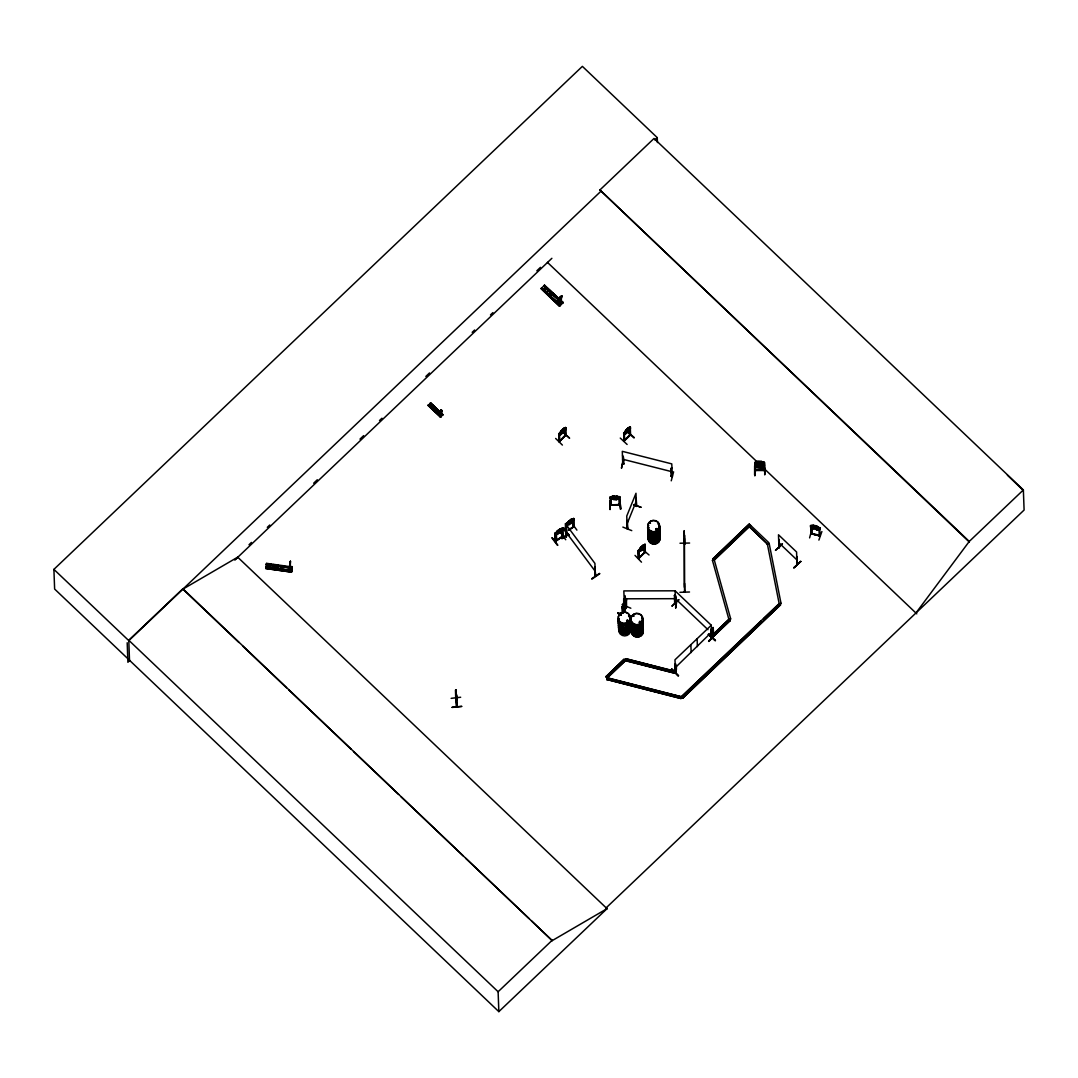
<?xml version="1.0" encoding="UTF-8"?>
<svg xmlns="http://www.w3.org/2000/svg" width="1078" height="1078" viewBox="0 0 1078 1078"><rect width="100%" height="100%" fill="white"/><g stroke="black" fill="none" stroke-linecap="round" stroke-linejoin="round"><path stroke-width="1.5" d="M689.61 543.043L680.002 543.231M684.368 587.294L684.463 538.501M755.126 465.575C754.452 493.239 755.179 455.078 754.937 466.936C757.47 468.593 764.356 469.159 764.571 465.561L758.063 464.322L754.896 465.683M754.613 474.872L754.64 465.723M754.789 462.597L761.216 461.33L764.464 462.57L764.558 465.278C762.173 469.011 749.978 463.19 758.144 466.531M754.896 465.575L755.085 474.724M756.123 470.547C752.902 462.988 755.853 458.662 762.766 462.691L762.806 463.621L760.758 464.375M757.955 461.438L756.513 463.634L758.656 464.375M754.843 463.944L758.144 465.049M758.05 462.826L761.203 462.812M759.047 461.532L756.554 464.887M759.101 462.974L758.13 464.497L760.219 464.982L761.257 463.944L760.152 462.974M760.098 461.532L762.847 464.874M754.843 464.039C757.376 461.263 758.616 464.766 761.23 463.244L764.518 464.025L758.144 465.157M761.257 464.456L762.901 466.612L758.75 467.367L756.608 466.626L758.103 464.456L761.311 464.322L764.464 465.669M763.857 470.507L763.857 469.765M764.41 464.039L761.297 465.144M764.356 462.691L763.615 462.583M764.342 462.273L764.598 470.493M765.218 468.755L764.72 474.872L764.747 467.084M290.346 561.409L289.793 570.424L289.403 567.082L290.319 561.247L289.995 570.451L290.521 561.274M291.666 568.227L291.559 568.982L291.626 568.227M291.815 568.955L291.936 568.308M456.668 698.14L456.722 706.966L456.533 705.767M456.075 697.83L456.668 706.656M291.464 568.295L290.467 568.227M291.532 568.941L291.653 568.214M558.795 303.848L561.032 301.665L561.355 297.42A3.207 0.714 -47 0 0 561.315 296.019A3.207 0.714 -47 0 0 558.135 299.105A3.207 0.714 -47 0 0 558.188 300.506L558.93 303.983L561.18 301.8L561.503 297.541A3.207 0.714 -47 0 0 561.449 296.154A3.207 0.714 -47 0 0 558.283 299.239A3.207 0.714 -47 0 0 558.323 300.641L558.188 300.506M555.022 541.25C557.501 541.331 556.747 532.748 554.806 533.314L555.022 541.25L555.938 540.779M555.992 541.008L555.21 541.506L554.806 533.314M562.042 536.103L563.039 536.211M555.399 541.439L562.986 535.995L555.884 540.455M573.361 527.115L573.671 518.451L572.97 518.936L573.173 526.859L573.9 525.97L574.224 526.616L569.696 529.594M574.143 526.347L568.47 530.214M676.162 604.125L675.839 602.952M676.405 603.532L676.175 597.468M712.073 637.691L730.224 620.483L728.903 619.217L710.766 636.748M711.979 637.394L710.928 637.88M636.775 505.703L636.222 506.229M265.781 568.483L291.532 572.108L265.781 568.537L266.536 563.444L266.374 564.535L292.111 568.146L292.246 566.651L289.632 566.273L288.931 571.313L288.971 570.451M265.97 567.244L265.835 568.119L291.666 571.219L265.929 567.607M266.576 563.336L292.313 567.001M291.518 572.162L292.259 567.163M291.559 571.785L291.761 570.558L267.64 567.176M292.125 568.039L292.071 568.82M456.196 698.355L455.9 690.028M457.085 706.804L456.546 706.05M266.347 564.845L292.178 567.796M291.761 570.639L267.613 567.284M292.219 567.58L292.246 566.651M684.961 591.243L684.557 592.172L684.18 530.632L684.651 544.215L685.015 542.935M684.597 583.373L684.921 591.862M621.117 614.312C617.721 616.064 625.402 614.581 618.071 612.924M627.76 620.389L627.841 621.319M628.218 626.817L627.948 627.692M628.501 626.978L627.895 628.07M633.81 616.09L632.988 615.498M649.657 522.978C651.018 521.86 649.01 523.665 650.492 523.248M639.416 622.343L640.628 622.222M640.858 622.653L640.804 621.763M656.003 529.702L656.206 528.638M656.354 528.719L656.812 529.85L657.378 528.853M270.187 568.685L270.901 564.158M272.788 569.049L273.516 564.522M275.119 569.386L275.833 564.859M291.532 569.117L291.788 570.006L291.747 567.729M291.532 571.165L265.821 567.971L291.572 571.704M291.559 569.979L291.976 567.769M625.078 602.157C627.827 598.667 621.669 604.475 623.219 608.437L625.779 602.023L623.798 604.879L622.585 610.094M561.072 303.282L559.94 302.797L560.816 302.689M561.207 303.161L561.773 303.646L561.746 302.783L560.573 304.495L561.571 302.635L560.573 304.495M440.08 415.569C438.207 414.37 440.067 408.683 441.778 410.368M439.433 413.426L440.134 410.853M441.603 414.99C440.727 413.979 442.546 416.31 441.171 415.407L441.859 414.747L441.993 415.421M684.584 543.096L684.651 544.12M684.49 591.054L684.449 591.984M623.717 603.114L623.151 606.644L625.712 600.244L623.61 603.087L622.424 607.157L623.61 603.087M625.873 606.941L626.264 607.493L626.278 606.2M626.399 598.762C626.951 620.012 625.496 594.018 624.876 595.676M266.387 564.441L288.958 567.378M291.761 570.558L265.97 567.19M566.031 535.712L566.381 537.019L566.839 523.571M594.84 575.113L595.689 575.639L594.8 574.992M594.881 575.463L594.854 567.298L595.622 575.45M595.649 575.8L594.813 575.288L595.339 576.097M622.545 455.805L623.3 456.317L623.61 464.268L623.434 457.53M623.448 459.241L621.467 468.243L623.407 459.241M671.311 476.058L672.335 476.557L671.769 463.877L622.289 451.332L622.747 463.985L623.758 463.621L622.666 464.012L623.475 464.214M622.653 463.971L623.758 463.863L622.761 463.324M671.109 468.445L672.039 468.351L671.109 468.445L671.473 476.436L671.203 468.135M671.298 476.099L672.416 475.964L671.459 476.153M671.244 480.815L673.602 471.814M606.793 679.719L607.264 677.752L625.415 660.464L674.922 673.251L625.429 660.72L624.095 659.21L605.957 676.741L607.278 677.995L681.512 696.806L682.832 698.059L780.472 604.879L779.151 603.613L681.498 696.563L681.026 698.531L606.779 679.463L681.026 698.531M605.944 676.499L607.278 677.995L625.429 660.72L625.914 658.752L675.394 671.284L674.909 673.009M810.481 525.835C813.122 524.959 816.693 525.107 818.189 527.802L818.215 528.732L816.235 528.975L812.138 527.196L812.111 526.266C816.868 524.514 807.934 525.889 811.532 525.687L811.721 533.947L811.734 533.206M810.508 525.741L810.535 527.088L816.841 529.824M811.721 533.947L811.532 525.687M812.03 528.894L809.591 537.895M810.696 525.471L810.966 533.772L811.101 532.99M811.842 533.893L819.859 535.739M813.674 529.123L810.656 527.007M814.591 525.835L816.706 527.964L813.661 527.196L814.618 525.741M816.814 529.918L819.9 529.352L816.787 529.877L813.54 525.377M818.97 527.897L819.792 527.775L820.088 535.982L811.613 533.65M819.792 527.775L818.93 527.977M818.943 527.56L819.213 535.577M818.889 540.091L821.894 531.535M622.585 608.976L625.105 602.076M626.453 600.001L623.758 606.752M626.466 600.54L624 608.693M630.522 435L623.866 441.36L624.607 440.35M675.124 672.308L674.909 664.371C677.105 663.482 676.768 672.861 675.111 672.025M711.224 629.808L711.062 638.553L711.574 637.327M565.195 428.182L565.061 435.889M638.136 550.548L638.351 558.485L645.385 551.949L638.594 558.714L638.136 550.548L639.025 550.279M626.628 429.583L625.968 431.887L628.191 429.745L627.302 428.788M627.086 520.458L627.517 528.867L627.679 528.153M636.411 505.636L636.303 506.31L636.168 498.049L636.694 506.458L636.761 505.744M627.706 528.207L627.153 528.705M631.762 530.632L622.855 527.075M633.581 504.841L641.208 507.32L633.716 504.612M627.046 523.935L636.276 501.135M620.807 614.891L618.098 613.045M441.01 414.855L441.724 415.151M550.602 293L549.308 293.661L549.591 294.725M778.949 547.152L779.3 547.772L778.895 539.35M778.909 547.125L779.232 547.745L779.286 546.896M797.275 564.144L797.073 563.821M626.035 599.57L625.954 598.708M435.054 409.236L434.946 408.373M657.62 529.702L657.472 528.624L656.152 528.638M621.197 614.905L618.098 612.883M626.682 620.591L626.776 621.656M626.965 620.497L627.032 621.427L628.056 621.09M628.245 621.467L628.056 620.766M555.049 534.809L557.676 534.418L560.196 528.867L562.851 528.328L562.891 529.581L560.29 532.599M622.316 613.18L622.437 606.132L622.976 612.56M622.383 607.008L622.747 606.254M625.9 599.584L626.264 598.829L626.318 600.042M623.906 608.652L625.334 605.863M623.38 612.614L626.561 606.752M623.69 612.749L626.587 606.55M620.268 438.072L627.113 444.459M671.769 669.249L678.278 675.987L671.823 669.047M678.601 675.663L671.783 669.115M442.101 410.543L441.589 414.127L439.986 415.488M442.047 410.934L441.468 410.57M562.393 445.066L555.642 438.45M635.009 555.399L641.491 562.164M570.451 520.041L568.82 522.803L571.394 521.065L570.397 519.96M610.431 504.841L619.931 504.854M619.068 504.45L620.039 504.208M622.087 604.583L630.832 608.221M441.643 415.461L441.104 414.545M674.788 603.289C676.755 601.308 676.418 609.447 675.893 596.174L674.41 595.608L675.515 595.366M755.206 469.873L756.19 470.156L755.139 470.237M711.13 637.462L711.817 637.974L711.696 629.808C709.432 631.021 714.835 625.644 712.666 628.73L713.137 627.45M711.655 630.185L712.329 629.053L711.453 629.04L712.14 628.878L711.655 630.185L713.326 627.625M713.42 630.118L711.52 631.56L713.191 629L712.72 630.28L713.42 630.118L712.531 630.104L713.191 629M711.52 631.56L713.38 629.175M711.709 631.735L712.545 630.549M675.259 667.686L713.245 630.549L712.774 631.843L713.474 631.668L712.585 631.654L713.245 630.549M713.474 631.668L711.588 633.109L713.434 630.738M711.776 633.285L712.598 632.112M568.739 521.038L567.527 524.07L571.003 522.48L572.647 519.663L571.327 519.3L566.071 523.962L571.3 519.151L573.941 518.788M779.556 547.206L779.327 542.665M552.246 537.693L557.798 545.145M623.569 433.477L628.083 427.845L630.387 426.915L630.428 428.289M628.178 431.591L630.347 428.222M628.218 431.591C617.573 439.46 629.673 432.184 630.495 428.236M565.748 428.936L565.707 427.562C562.783 427.346 558.013 434.852 559.536 433.585M640.534 547.435L638.351 550.925L642.852 545.387L643.997 545.549L642.582 548.635L639.577 550.737L640.507 547.435L642.879 545.32M642.987 549.066L645.196 544.403L642.852 545.387M629.296 429.084L626.385 432.655L624.863 433.356L624.836 432.413C624.162 430.041 631.829 425.823 629.431 427.4L629.633 435.242M623.623 441.05L630.387 434.326M629.714 435.229L629.431 427.4M630.522 434.717L630.051 435.175M675.232 672.146L675.569 665.301M710.901 638.23L711.076 629.229M559.388 434.771C557.366 447.855 561.22 438.207 565.519 435.013M638.405 558.094L638.715 558.7L639.348 557.798M638.419 558.283L645.089 552.071L644.806 544.201L644.401 552.731L645.399 552.313M559.563 305.99L541.21 288.554L541.924 287.853M544.552 285.266L563.201 302.5L559.347 306.26L541.021 288.608L544.619 285.198L543.716 286.007L562.325 303.282L543.689 286.047M559.846 305.775L541.291 288.459M562.473 303.201L563.201 302.5M440.403 417.105L428.087 405.49L430.701 402.983M428.707 404.829L441.118 416.445L440.525 416.943L428.262 405.18L428.882 404.735L441.131 416.418L440.35 417.159L442.964 414.653L430.526 403.024L442.775 414.774M430.257 403.401L442.506 415.084L430.378 403.307M442.6 414.99L430.055 403.563M915.909 613.018L969.27 541.439L599.92 189.957L654.023 138.469L1023.359 489.951L1024.1 510.042L606.173 907.824L607.035 908.66L552.219 940.622L531.508 920.908M644.644 552.947L644.55 544.916M551.262 294.402L549.807 294.793M624.553 440.835L624.351 432.777L623.933 441.293L624.027 432.601L624.539 440.457M559.01 441.522L559.684 440.996M656.313 528.988L656.96 528.732M626.628 620.591L627.841 620.645M632.907 615.592L633.864 615.713M619.163 504.194L619.19 504.895M554.981 533.704L557.528 530.592L560.196 528.867L561.463 529.285L559.832 532.114L556.383 533.718L557.488 530.592M566.166 525.296L568.834 524.77L574.075 519.96L573.968 518.639L571.259 519.219M544.336 285.414L562.676 302.77M565.155 428.236L565.613 427.656L565.977 435.458M428.128 405.476L428.882 404.749M440.296 410.651L441.05 409.936M755.301 470.237L764.72 469.86M764.666 470.534L755.22 470.48L754.923 462.287M624.944 600.257L626.305 598.721M624.741 603.289L623.663 608.437L625.496 604.556L624.809 604.96L625.469 602.575L622.478 608.41M624.014 608.612L622.626 610.229M614.379 496.163L613.422 497.82L616.562 497.699L614.379 496.069M562.069 536.305L562.756 535.955M636.384 505.946L635.993 493.266L626.763 516.052L627.207 528.759M562.177 528.786L561.961 536.211M455.738 697.668L455.724 698.692M457.032 706.548L455.886 689.907L456.776 699.07L456.129 697.735M547.53 288.257L544.161 291.437M552.974 293.337L549.605 296.504M561.059 300.856L557.69 304.131M629.66 427.616L630.28 427.023L630.563 435.04M623.704 441.064L630.32 434.677L630.037 426.807M627.1 431.51L634.295 437.56M678.641 599.678L671.85 606.186L678.992 599.867M675.758 664.008L674.909 664.371M710.847 630.617L711.696 629.808M675.475 672.187L675.758 671.648M708.61 641.154L715.334 634.443L708.92 641.45M708.65 641.181L715.361 634.605M129.805 660.437L127.905 662.256L127.191 642.744M235.273 559.495L237.699 557.178L607.035 908.66M782.251 543.864L775.446 550.373L782.426 543.878M778.922 547.543L778.491 534.782L796.588 552.003L796.938 564.697L796.682 556.275L797.329 564.144M800.779 561.503L793.812 567.836L800.765 561.476M793.853 567.863L800.617 561.315M606.24 907.757L607.116 908.579L498.844 1011.636L54.628 589.046L53.9 569.373L582.376 66.364L657.257 137.634L657.432 142.552M129.508 660.315L128.781 640.265L182.869 588.777L552.219 940.622M600.81 191.358L128.794 640.628L53.9 569.373M654.858 139.924L657.257 137.634M249.018 544.74L251.457 542.423M267.317 527.331L269.756 525.013M313.658 483.227L317.309 479.75M359.985 439.123L363.65 435.647M379.496 420.555L381.935 418.224M425.837 376.451L429.502 372.961M472.177 332.334L474.616 330.016M490.477 314.924L492.916 312.607M536.817 270.821L540.469 267.344M234.815 560.075L551.882 258.302M429.502 406.433L431.779 404.277M432.682 409.465L434.96 407.295M441.967 414.855L441.171 415.407M562.676 429.489L561.261 432.507L563.498 430.391L562.608 429.421M558.956 434.003L559.226 441.953L559.334 433.194L559.859 441.428M563.39 428.478L565.775 427.629L565.007 428.236M561.261 434.353C555.264 437.479 566.961 431.752 565.68 428.869M565.654 435.013L564.98 435.957M559.684 440.794L565.734 435.242M562.473 431.941L569.629 438.22L562.81 431.766M638.365 550.777L639.079 550.13L639.267 558.188M644.523 545.05L645.035 544.43L645.331 552.435M641.882 548.891L649.037 554.981M640.642 551.181L643.014 549.066L638.392 552.165M749.237 524.07L712.935 558.876L749.237 524.07L768.641 542.53L767.334 544.04L749.223 526.576L767.32 543.797L779.219 603.923L780.485 605.122M605.957 676.741L624.095 659.21M624.297 603.276L623.839 590.906L675.097 590.811L711.278 625.24L674.976 659.803L675.583 672.47M711.453 629.04L712.504 628.784L711.642 629.229M713.164 628.38L712.302 628.824L713.353 628.568M711.696 630.778L712.369 630.158M713.232 629.943L712.356 630.374M713.286 631.492L712.41 631.924M711.979 635.602L728.917 619.473C733.768 618.422 726.114 618.839 730.237 620.726M730.224 620.483L712.073 637.758L710.752 636.505M761.081 621.076L681.512 696.806L607.264 677.752M763.494 618.785L779.165 603.869L781.051 603.343L779.219 603.923M682.832 698.059L780.472 604.879M969.27 541.439L1023.359 489.951M498.844 1011.636L498.117 991.747L552.206 940.259M551.896 537.935L557.515 545.347M569.036 535.281L563.511 527.816M544.12 285.683L559.28 299.671M708.286 634.349L715.496 640.575L708.623 634.16M428.262 405.288L440.686 416.836M428.545 405.072L440.848 416.687M429.92 403.738L430.688 402.997L442.802 414.76M434.259 408.198L434.259 409.559M434.084 408.319L433.747 409.088M657.418 529.81L656.381 529.945M633.594 616.212L632.948 616.037M628.043 621.575L627.005 621.71M639.618 621.467L639.241 622.653M640.655 622.761L639.618 622.895M565.532 435.31L559.347 441.845M565.438 436.118L564.885 431.173M639.038 557.838L638.809 551.532M757.255 465.548L759.02 464.605L757.282 463.661L759.586 464.416L761.755 463.661L759.155 464.618L758.184 466.235L760.273 466.72L761.311 465.683C758.845 462.947 764.747 467.569 759.559 464.78L757.457 465.588M555.749 533.098L555.008 533.583M559.293 529.675L557.663 532.451L560.223 530.699L559.226 529.594M562.756 528.395L561.759 528.57L562.662 528.341M565.802 528.207L566.193 536.13M554.968 534.877L560.331 532.613M568.227 533.92L561.678 538.353L568.551 534.284M568.497 534.149L561.988 538.771M565.734 539.741L560.129 532.155M595.352 567.971L594.584 567.486M591.701 578.724L599.53 573.375M591.957 579.075L599.772 573.725M671.581 475.708L671.486 476.395M566.381 537.019L565.977 523.639L566.691 523.167L567.001 526.576M568.874 524.716L571.434 522.897M568.281 530.16L573.968 526.333M576.905 530.133L571.475 522.574M810.885 533.031L811.842 533.192M811.734 533.583L810.791 533.341L819.981 535.294M819.954 535.982L810.979 533.718M455.724 697.574L455.455 690.082M455.738 697.87L456.681 706.845M238.952 642.501L182.883 589.14L237.699 557.178M779.017 542.382L779.3 547.179M560.439 305.209L541.668 287.974M276.143 566.381L277.639 566.597M560.088 528.84L562.783 528.247L562.932 536.345L555.439 541.479M610.135 497.376L613.342 495.947L619.796 497.025M616.535 495.799L618.139 498.036L616.09 498.858L611.846 498.265L613.288 495.92L610.121 497.281L610.175 498.629L616.683 499.64L619.837 498.171M555.803 540.711L555.52 532.842M434.623 409.559L435.054 408.508M761.391 468.135L764.612 466.814M657.054 530.106L657.647 529.015M639.591 621.454L640.292 621.359M639.901 621.696L640.601 622.073M712.437 560.344L714.242 559.886L750.558 525.323L714.256 560.129L712.437 560.344L728.917 619.473M711.507 630.603L712.194 630.428M711.574 632.153L712.248 631.991M275.779 567.486L277.167 568.066M611.32 505.232L611.118 496.931L610.242 496.971L610.647 505.245M619.082 504.639L620.052 504.814L610.647 505.205M764.666 470.237L756.177 470.264M769.153 543.46L767.334 544.04L769.153 543.46L781.065 603.586M610.135 500.421L610.081 509.598L610.269 500.435M623.69 598.816L623.704 603.384L624.175 598.829M624.041 598.802L624.135 603.357L624.041 598.802L675.394 598.681L707.95 629.673M627.194 620.173L627.895 620.268M627.598 621.602L626.803 621.09M595.083 575.1L594.854 567.298M456.061 691.712L456.331 695.175M456.183 692.965L456.762 698.962M456.29 693.962L456.627 696.725L456.546 695.984M455.927 691.16L456.304 695.458M451.13 698.342L460.67 697.25M456.816 700.323L456.196 695.458M452.1 707.262L461.667 706.292M452.113 707.438L461.68 706.508M610.256 497.281L611.186 497.254M619.661 496.945L618.947 496.971M613.476 499.626L616.683 499.64M619.877 500.084L620.753 509.207L619.648 496.621L618.785 496.662L619.19 504.935M619.944 504.491L610.471 504.922M684.692 535.416L684.57 544.161M689.516 591.997L679.908 592.321M674.585 602.871L675.946 603.235M675.677 607.722L676.135 598.708M754.923 462.597L755.786 462.597M764.342 462.583L763.426 462.583L763.763 470.466M758.009 462.785L761.257 462.785M764.625 469.86L755.974 469.819M711.143 638.486L710.725 633.433M619.971 500.057L620.349 509.193M619.904 504.181L619.863 504.908M811.478 526.104L810.616 525.781M675.771 607.857L675.771 598.708M674.693 603.559L674.41 595.285M266.468 564.023L292.232 567.527M267.937 565.128L288.877 567.958M629.269 428.141L628.083 427.845M563.43 428.613L564.616 429.718L560.156 433.962L561.086 430.674M671.419 476.355L672.241 476.53M622.572 459.201L672.066 471.746M673.817 671.136L625.914 658.752M616.495 495.934L619.688 497.039M550.602 292.92L551.37 293.715M761.162 461.465L764.464 462.678M624.31 604.192L623.852 606.658M626.183 607.466L625.766 604.179M617.896 613.449L620.82 614.689M642.097 546.263L642.919 547.152L640.682 549.281L641.275 546.896M675.906 603.276L675.623 598.398M628.285 431.658L625.792 430.055M816.652 526.091L819.846 528.112L816.625 526.199M544.39 285.225L562.972 302.635M545.064 286.977L559.064 299.886M544.619 287.408L558.633 300.304M543.029 288.998L560.506 305.141M542.665 289.349L560.034 305.6L542.584 289.43M627.1 431.348L633.931 437.924M675.097 590.811L675.569 603.599L674.693 603.154L676.418 603.815M675.556 603.316L676.175 604.044M708.327 634.43L715.159 640.736M969.284 542.005L599.92 189.957M547.435 262.358L757.295 462.071M763.399 467.879L916.785 613.84M778.774 542.665L796.871 559.873M712.922 558.633L714.242 559.886L730.722 619.001M681.498 696.563L682.819 697.816M242.617 645.991L286.492 687.751M288.931 690.068L351.091 749.223M353.53 751.541L398.631 794.473M401.07 796.79L463.244 855.945M465.683 858.263L529.069 918.591M128.781 640.265L498.117 991.747M1007.391 475.155L1023.386 490.517M277.437 566.327L277.841 567.082M565.748 536.022L566.233 536.884M573.927 519.933L571.461 522.978M563.12 528.22L595.191 571.246M684.907 590.987L684.88 592.078L684.975 591.054M456.546 697.17L456.735 698.423M455.792 690.055L455.994 690.904M711.803 637.543L711.278 625.24M697.116 638.742L697.399 646.611M690.863 644.671L691.16 652.554M627.396 520.566L627.652 528.813M622.437 606.132L622.612 613.315M595.433 576.11L594.908 563.376L565.357 523.612L565.802 536.399M573.671 518.451L574.129 526.724M565.384 427.427L565.559 435.337M559.832 305.532L559.576 305.882M562.46 528.085L562.649 535.968M561.813 530.147L562.164 536.75M551.087 291.572L547.718 294.752M455.886 689.907L456.183 698.84M441.522 413.211L439.433 415.488M441.347 409.775L441.374 410.475M433.855 406.244L431.577 408.333M278.447 565.222L277.72 569.642M269.163 563.915L268.435 568.335M675.663 598.573L675.69 607.884M630.414 622.168A5.996 5.7 -2.1 0 1 622.855 627.706A5.996 5.7 -2.1 0 1 619.23 619.338M630.495 622.046A6.077 5.781 -2.1 0 1 622.828 627.652A6.077 5.781 -2.1 0 1 619.149 619.176M630.401 619.769A6.077 5.781 -2.1 0 1 623.529 625.51A6.077 5.781 -2.1 0 1 618.462 618.287M629.592 616.872A6.077 5.781 -2.1 0 0 628.636 615.673A5.996 5.7 -2.1 0 1 629.525 616.791M630.401 621.804A5.996 5.7 -2.1 0 1 622.841 627.329A5.996 5.7 -2.1 0 1 619.217 618.974M630.334 619.998A5.996 5.7 -2.1 0 1 623.542 625.671A5.996 5.7 -2.1 0 1 618.543 618.543M628.582 615.969A5.996 5.7 -2.1 0 1 629.539 617.155M630.32 619.634A5.996 5.7 -2.1 0 1 623.529 625.307A5.996 5.7 -2.1 0 1 618.529 618.179M630.643 628.366A5.996 5.7 -2.1 0 1 623.084 633.891A6.077 5.781 -2.1 0 1 619.378 625.361M619.459 625.536A5.996 5.7 -2.1 0 0 623.084 633.891A6.077 5.781 -2.1 0 0 630.711 628.245M629.902 627.342A5.996 5.7 -2.1 0 1 624.701 635.912A5.996 5.7 -2.1 0 1 619.527 627.356M630.63 625.954A6.077 5.781 -2.1 0 1 622.976 631.56A5.996 5.7 -2.1 0 1 619.378 623.367M630.63 628.002A5.996 5.7 -2.1 0 1 623.071 633.527A5.996 5.7 -2.1 0 1 619.446 625.173M630.563 626.197A5.996 5.7 -2.1 0 1 623.003 631.721A6.077 5.781 -2.1 0 1 619.298 623.084A5.996 5.7 -2.1 0 0 622.99 631.358A5.996 5.7 -2.1 0 0 630.549 625.833M643.027 623.353A5.996 5.7 -2.1 0 1 636.236 629.026A5.996 5.7 -2.1 0 1 631.236 621.898M642.232 620.51A5.996 5.7 -2.1 0 1 642.825 621.885M642.299 620.335A6.077 5.781 -2.1 0 1 637.812 628.973A6.077 5.781 -2.1 0 1 631.156 621.75A6.077 5.781 -2.1 0 0 637.812 628.865A6.077 5.781 -2.1 0 0 642.299 620.227A5.996 5.7 -2.1 0 1 637.785 628.663A5.996 5.7 -2.1 0 1 631.236 621.534M642.892 623.704A5.996 5.7 -2.1 0 1 637.085 630.899A5.996 5.7 -2.1 0 1 631.304 623.731M643.081 625.051A5.983 5.7 -2.1 0 1 637.085 630.765A5.983 5.7 -2.1 0 1 631.115 625.078M642.218 618.166A6.077 5.781 -2.1 0 1 637.731 626.803A6.077 5.781 -2.1 0 1 631.075 619.581A6.077 5.781 -2.1 0 0 637.731 626.695A6.077 5.781 -2.1 0 0 642.218 618.058M642.151 618.341A5.996 5.7 -2.1 0 1 637.718 626.857A5.996 5.7 -2.1 0 1 631.169 619.729M642.138 617.977A5.996 5.7 -2.1 0 1 637.704 626.493A5.996 5.7 -2.1 0 1 631.156 619.365M643.054 628.07A5.996 5.7 -2.1 0 1 637.246 635.265A5.996 5.7 -2.1 0 1 631.465 628.097M643.135 627.922A6.077 5.781 -2.1 0 1 637.246 635.225A6.077 5.781 -2.1 0 1 631.385 627.948M643.121 629.902A5.996 5.7 -2.1 0 1 636.532 637.044A5.996 5.7 -2.1 0 1 632.139 628.541M643.108 629.768A5.983 5.7 -2.1 0 1 636.532 636.909A5.983 5.7 -2.1 0 1 632.139 628.42M643.094 625.375A5.983 5.7 -2.1 0 1 637.098 631.088A5.983 5.7 -2.1 0 1 631.129 625.402M643.054 625.752A6.077 5.781 -2.1 0 1 637.165 633.042A6.077 5.781 -2.1 0 1 631.304 625.779A6.077 5.781 -2.1 0 0 637.165 632.934A6.077 5.781 -2.1 0 0 643.04 625.644M631.452 627.733A5.996 5.7 -2.1 0 0 637.233 634.902A5.996 5.7 -2.1 0 0 643.04 627.706A6.077 5.781 -2.1 0 1 637.233 635.104A6.077 5.781 -2.1 0 1 631.385 627.841M642.973 625.9A5.996 5.7 -2.1 0 1 637.947 633.042A5.996 5.7 -2.1 0 1 631.182 627.396M642.96 625.536A5.996 5.7 -2.1 0 1 637.152 632.732A5.996 5.7 -2.1 0 1 631.371 625.563M658.995 527.546A5.996 5.7 -2.1 0 1 653.78 536.116A5.996 5.7 -2.1 0 1 648.606 527.573M659.062 527.385A6.077 5.781 -2.1 0 1 653.78 536.076A6.077 5.781 -2.1 0 1 648.538 527.398M659.062 529.365A5.996 5.7 -2.1 0 1 653.847 537.935A5.996 5.7 -2.1 0 1 648.673 529.392M659.049 529.258A5.983 5.7 -2.1 0 1 653.847 537.801A5.983 5.7 -2.1 0 1 648.686 529.271M658.981 525.215A6.077 5.781 -2.1 0 1 653.699 533.893A5.996 5.7 -2.1 0 1 648.525 525.39M658.981 527.182A5.996 5.7 -2.1 0 1 653.767 535.753A5.996 5.7 -2.1 0 1 648.592 527.209M658.914 525.377A5.996 5.7 -2.1 0 1 653.699 533.947A6.077 5.781 -2.1 0 1 648.457 525.229A6.077 5.781 -2.1 0 0 653.699 533.785A6.077 5.781 -2.1 0 0 658.981 525.094M659.062 527.277A6.077 5.781 -2.1 0 1 653.78 535.955A6.077 5.781 -2.1 0 1 648.525 527.29M657.944 523.827A5.996 5.7 -2.1 0 1 658.294 531.535A5.996 5.7 -2.1 0 1 650.25 532.559A5.996 5.7 -2.1 0 1 648.511 525.026M659.224 533.745A5.996 5.7 -2.1 0 1 654.791 542.261A5.996 5.7 -2.1 0 1 648.228 535.133M659.291 533.57A6.077 5.781 -2.1 0 1 654.804 542.207A6.077 5.781 -2.1 0 1 648.147 534.998A6.077 5.781 -2.1 0 0 654.791 542.099A6.077 5.781 -2.1 0 0 659.278 533.462A5.996 5.7 -2.1 0 1 654.777 541.897A5.996 5.7 -2.1 0 1 648.215 534.769M659.291 535.55A5.996 5.7 -2.1 0 1 654.858 544.08A5.996 5.7 -2.1 0 1 648.296 536.952M659.278 535.443A5.983 5.7 -2.1 0 1 654.858 543.945A5.983 5.7 -2.1 0 1 648.309 536.844M659.062 529.581A5.983 5.7 -2.1 0 1 653.861 538.124A5.983 5.7 -2.1 0 1 648.7 529.594M659.21 531.4A6.077 5.781 -2.1 0 1 653.928 540.091A6.077 5.781 -2.1 0 1 648.673 531.427M659.143 531.575A5.996 5.7 -2.1 0 1 654.71 540.091A5.996 5.7 -2.1 0 1 648.161 532.963M659.21 531.292A6.077 5.781 -2.1 0 1 653.928 539.984A6.077 5.781 -2.1 0 1 648.673 531.306M659.13 531.211A5.996 5.7 -2.1 0 1 654.696 539.728A5.996 5.7 -2.1 0 1 648.147 532.599M563.457 527.964L568.941 535.483L563.403 528.031M546.263 286.991L542.908 290.359L546.276 287.085M549.416 289.915L546.047 293.297L549.416 289.915M432.601 404.991L430.338 407.228L432.601 404.991M436.199 408.414L433.922 410.651L436.199 408.481M622.922 629.512A5.996 5.7 -2.1 0 0 630.482 623.987A6.01 5.713 -2.1 0 1 622.922 629.619A6.01 5.713 -2.1 0 1 619.284 621.251A5.996 5.7 -2.1 0 0 622.922 629.512M621.251 622.774A5.996 5.7 -2.1 0 0 630.253 617.815A5.996 5.7 -2.1 0 0 621.265 612.883A5.996 5.7 -2.1 0 0 621.251 622.774A5.996 5.7 -2.1 0 0 630.253 617.829A5.996 5.7 -2.1 0 0 621.265 612.897A5.996 5.7 -2.1 0 0 621.251 622.788M633.864 623.973A5.996 5.7 -2.1 0 0 642.865 619.015A5.996 5.7 -2.1 0 0 633.877 614.083A5.996 5.7 -2.1 0 0 633.864 623.973M633.877 624.135A5.983 5.7 -2.1 0 0 642.865 619.19A5.983 5.7 -2.1 0 0 633.891 614.271A5.983 5.7 -2.1 0 0 633.877 624.135M650.627 530.996A5.996 5.7 -2.1 0 0 659.628 526.037A5.996 5.7 -2.1 0 0 650.654 521.119A5.996 5.7 -2.1 0 0 650.627 530.996M650.64 531.171A5.983 5.7 -2.1 0 0 659.628 526.226A5.983 5.7 -2.1 0 0 650.654 521.307A5.983 5.7 -2.1 0 0 650.64 531.171"/></g></svg>
